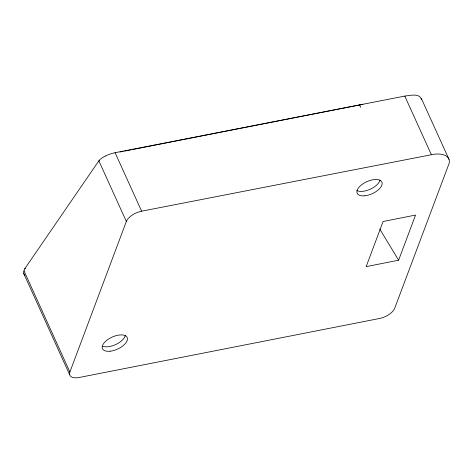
<?xml version="1.0" encoding="UTF-8"?>
<svg xmlns="http://www.w3.org/2000/svg" width="473" height="473" viewBox="0 0 473 473"><rect width="100%" height="100%" fill="white"/><g stroke="black" fill="none" stroke-linecap="round" stroke-linejoin="round"><path stroke-width="0.71" d="M421.408 99.756C420.207 92.767 409.724 95.546 404.782 96.078L115.093 152.708A13.439 4.352 -19.2 0 0 105.243 156.09M24.88 275.251A13.557 6.592 -24.4 0 1 23.987 270.84L24.773 268.741L98.851 160.838A13.954 4.517 -19.2 0 1 105.183 156.114M69.886 372.032L126.35 221.459A13.557 6.592 -24.4 0 1 141.622 211.189L433.658 154.293A24.939 12.127 -24.4 0 1 441.551 154.304A25.418 12.363 -24.4 0 1 448.552 158.366A24.939 12.127 -24.4 0 1 449.161 163.291L394.719 308.236A13.557 6.592 -24.4 0 1 379.482 318.495L79.245 377.466A13.557 6.592 -24.4 0 1 69.886 372.032L23.987 270.84M398.621 260.209L415.542 215.079L383.083 221.5L366.161 266.63L398.621 260.209L379.736 228.991M24.773 268.741L25.406 268.315M121.88 151.656L123.329 151.372M124.783 151.088L130.583 149.947M132.032 149.663L359.728 104.935A13.557 4.387 -19.2 0 1 362.962 104.486M99.62 160.708L98.851 160.838L126.35 221.459M421.378 98.502L449.037 159.448M404.782 96.078L431.364 154.671M115.093 152.708L141.622 211.189M23.762 273.56L69.667 374.752M359.728 104.935L360.597 107.43M120.036 152.04A13.557 4.387 -19.2 0 1 120.603 151.91M380.032 180.101A13.557 6.592 -24.4 0 1 370.063 189.301A13.557 6.592 -24.4 0 1 356.743 190.471M125.31 335.523A13.557 6.592 -24.4 0 1 115.98 344.427A13.557 6.592 -24.4 0 1 102.759 346.248M364.837 195.792A13.557 6.592 -24.4 0 0 382.06 182.543A13.557 6.592 -24.4 0 0 361.733 184.695A13.557 6.592 -24.4 0 0 364.837 195.792M110.114 351.214A13.557 6.592 -24.4 0 0 127.338 337.964A13.557 6.592 -24.4 0 0 107.01 340.117A13.557 6.592 -24.4 0 0 110.114 351.214"/></g></svg>
